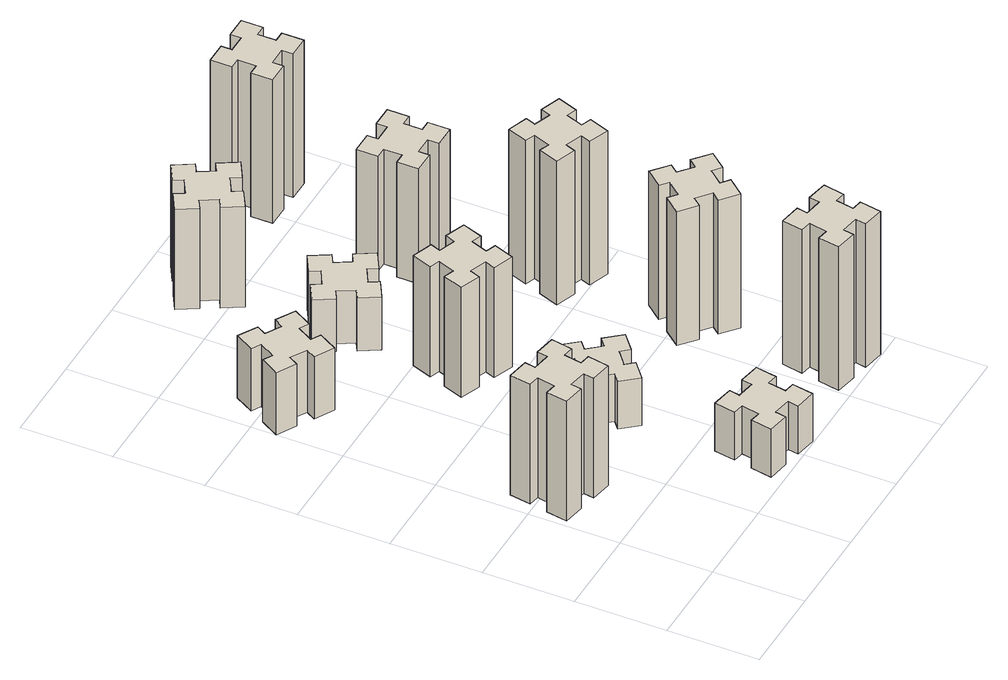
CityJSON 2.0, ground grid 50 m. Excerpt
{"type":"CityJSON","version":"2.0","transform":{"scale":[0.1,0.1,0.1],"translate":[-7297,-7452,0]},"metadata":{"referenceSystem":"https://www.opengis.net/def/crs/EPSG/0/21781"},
"CityObjects":{
"building1":{"type":"Building","attributes":{"class":"1000","function":"1000","usage":"1000","yearOfConstruction":2016,"roofType":"1000","measuredHeight":75,"storeysAboveGround":30,"storeysBelowGround":0},"geometry":[{"type":"Solid","lod":"1","boundaries":[[[[0,1,2,3,4,5,6,7,8,9,10,11,12,13,14,15,16,17,18,19]],[[17,16,20,21]],[[16,15,22,20]],[[15,14,23,22]],[[14,13,24,23]],[[13,12,25,24]],[[12,11,26,25]],[[11,10,27,26]],[[10,9,28,27]],[[9,8,29,28]],[[8,7,30,29]],[[7,6,31,30]],[[6,5,32,31]],[[5,4,33,32]],[[4,3,34,33]],[[3,2,35,34]],[[2,1,36,35]],[[1,0,37,36]],[[0,19,38,37]],[[19,18,39,38]],[[18,17,21,39]],[[24,25,26,27,28,29,30,31,32,33,34,35,36,37,38,39,21,20,22,23]]]]}]},
"building2":{"type":"Building","attributes":{"class":"1000","function":"1000","usage":"1000","yearOfConstruction":2016,"roofType":"1000","measuredHeight":39,"storeysAboveGround":30,"storeysBelowGround":0},"geometry":[{"type":"Solid","lod":"1","boundaries":[[[[40,41,42,43,44,45,46,47,48,49,50,51,52,53,54,55,56,57,58,59]],[[57,56,60,61]],[[56,55,62,60]],[[55,54,63,62]],[[54,53,64,63]],[[53,52,65,64]],[[52,51,66,65]],[[51,50,67,66]],[[50,49,68,67]],[[49,48,69,68]],[[48,47,70,69]],[[47,46,71,70]],[[46,45,72,71]],[[45,44,73,72]],[[44,43,74,73]],[[43,42,75,74]],[[42,41,76,75]],[[41,40,77,76]],[[40,59,78,77]],[[59,58,79,78]],[[58,57,61,79]],[[64,65,66,67,68,69,70,71,72,73,74,75,76,77,78,79,61,60,62,63]]]]}]},
"building3":{"type":"Building","attributes":{"class":"1000","function":"1000","usage":"1000","yearOfConstruction":2016,"roofType":"1000","measuredHeight":30,"storeysAboveGround":30,"storeysBelowGround":0},"geometry":[{"type":"Solid","lod":"1","boundaries":[[[[80,81,82,83,84,85,86,87,88,89,90,91,92,93,94,95,96,97,98,99]],[[97,96,100,101]],[[96,95,102,100]],[[95,94,103,102]],[[94,93,104,103]],[[93,92,105,104]],[[92,91,106,105]],[[91,90,107,106]],[[90,89,108,107]],[[89,88,109,108]],[[88,87,110,109]],[[87,86,111,110]],[[86,85,112,111]],[[85,84,113,112]],[[84,83,114,113]],[[83,82,115,114]],[[82,81,116,115]],[[81,80,117,116]],[[80,99,118,117]],[[99,98,119,118]],[[98,97,101,119]],[[104,105,106,107,108,109,110,111,112,113,114,115,116,117,118,119,101,100,102,103]]]]}]},
"building4":{"type":"Building","attributes":{"class":"1000","function":"1000","usage":"1000","yearOfConstruction":2016,"roofType":"1000","measuredHeight":30,"storeysAboveGround":30,"storeysBelowGround":0},"geometry":[{"type":"Solid","lod":"1","boundaries":[[[[120,121,122,123,124,125,126,127,128,129,130,131,132,133,134,135,136,137,138,139]],[[137,136,140,141]],[[136,135,142,140]],[[135,134,143,142]],[[134,133,144,143]],[[133,132,145,144]],[[132,131,146,145]],[[131,130,147,146]],[[130,129,148,147]],[[129,128,149,148]],[[128,127,150,149]],[[127,126,151,150]],[[126,125,152,151]],[[125,124,153,152]],[[124,123,154,153]],[[123,122,155,154]],[[122,121,156,155]],[[121,120,157,156]],[[120,139,158,157]],[[139,138,159,158]],[[138,137,141,159]],[[144,145,146,147,148,149,150,151,152,153,154,155,156,157,158,159,141,140,142,143]]]]}]},
"building5":{"type":"Building","attributes":{"class":"1000","function":"1000","usage":"1000","yearOfConstruction":2016,"roofType":"1000","measuredHeight":69,"storeysAboveGround":30,"storeysBelowGround":0},"geometry":[{"type":"Solid","lod":"1","boundaries":[[[[160,161,162,163,164,165,166,167,168,169,170,171,172,173,174,175,176,177,178,179]],[[177,176,180,181]],[[176,175,182,180]],[[175,174,183,182]],[[174,173,184,183]],[[173,172,185,184]],[[172,171,186,185]],[[171,170,187,186]],[[170,169,188,187]],[[169,168,189,188]],[[168,167,190,189]],[[167,166,191,190]],[[166,165,192,191]],[[165,164,193,192]],[[164,163,194,193]],[[163,162,195,194]],[[162,161,196,195]],[[161,160,197,196]],[[160,179,198,197]],[[179,178,199,198]],[[178,177,181,199]],[[184,185,186,187,188,189,190,191,192,193,194,195,196,197,198,199,181,180,182,183]]]]}]},
"building6":{"type":"Building","attributes":{"class":"1000","function":"1000","usage":"1000","yearOfConstruction":2016,"roofType":"1000","measuredHeight":33,"storeysAboveGround":30,"storeysBelowGround":0},"geometry":[{"type":"Solid","lod":"1","boundaries":[[[[200,201,202,203,204,205,206,207,208,209,210,211,212,213,214,215,216,217,218,219]],[[217,216,220,221]],[[216,215,222,220]],[[215,214,223,222]],[[214,213,224,223]],[[213,212,225,224]],[[212,211,226,225]],[[211,210,227,226]],[[210,209,228,227]],[[209,208,229,228]],[[208,207,230,229]],[[207,206,231,230]],[[206,205,232,231]],[[205,204,233,232]],[[204,203,234,233]],[[203,202,235,234]],[[202,201,236,235]],[[201,200,237,236]],[[200,219,238,237]],[[219,218,239,238]],[[218,217,221,239]],[[224,225,226,227,228,229,230,231,232,233,234,235,236,237,238,239,221,220,222,223]]]]}]},
"building7":{"type":"Building","attributes":{"class":"1000","function":"1000","usage":"1000","yearOfConstruction":2016,"roofType":"1000","measuredHeight":90,"storeysAboveGround":30,"storeysBelowGround":0},"geometry":[{"type":"Solid","lod":"1","boundaries":[[[[240,241,242,243,244,245,246,247,248,249,250,251,252,253,254,255,256,257,258,259]],[[257,256,260,261]],[[256,255,262,260]],[[255,254,263,262]],[[254,253,264,263]],[[253,252,265,264]],[[252,251,266,265]],[[251,250,267,266]],[[250,249,268,267]],[[249,248,269,268]],[[248,247,270,269]],[[247,246,271,270]],[[246,245,272,271]],[[245,244,273,272]],[[244,243,274,273]],[[243,242,275,274]],[[242,241,276,275]],[[241,240,277,276]],[[240,259,278,277]],[[259,258,279,278]],[[258,257,261,279]],[[264,265,266,267,268,269,270,271,272,273,274,275,276,277,278,279,261,260,262,263]]]]}]},
"building8":{"type":"Building","attributes":{"class":"1000","function":"1000","usage":"1000","yearOfConstruction":2016,"roofType":"1000","measuredHeight":63,"storeysAboveGround":30,"storeysBelowGround":0},"geometry":[{"type":"Solid","lod":"1","boundaries":[[[[280,281,282,283,284,285,286,287,288,289,290,291,292,293,294,295,296,297,298,299]],[[297,296,300,301]],[[296,295,302,300]],[[295,294,303,302]],[[294,293,304,303]],[[293,292,305,304]],[[292,291,306,305]],[[291,290,307,306]],[[290,289,308,307]],[[289,288,309,308]],[[288,287,310,309]],[[287,286,311,310]],[[286,285,312,311]],[[285,284,313,312]],[[284,283,314,313]],[[283,282,315,314]],[[282,281,316,315]],[[281,280,317,316]],[[280,299,318,317]],[[299,298,319,318]],[[298,297,301,319]],[[304,305,306,307,308,309,310,311,312,313,314,315,316,317,318,319,301,300,302,303]]]]}]},
"building9":{"type":"Building","attributes":{"class":"1000","function":"1000","usage":"1000","yearOfConstruction":2016,"roofType":"1000","measuredHeight":84,"storeysAboveGround":30,"storeysBelowGround":0},"geometry":[{"type":"Solid","lod":"1","boundaries":[[[[320,321,322,323,324,325,326,327,328,329,330,331,332,333,334,335,336,337,338,339]],[[337,336,340,341]],[[336,335,342,340]],[[335,334,343,342]],[[334,333,344,343]],[[333,332,345,344]],[[332,331,346,345]],[[331,330,347,346]],[[330,329,348,347]],[[329,328,349,348]],[[328,327,350,349]],[[327,326,351,350]],[[326,325,352,351]],[[325,324,353,352]],[[324,323,354,353]],[[323,322,355,354]],[[322,321,356,355]],[[321,320,357,356]],[[320,339,358,357]],[[339,338,359,358]],[[338,337,341,359]],[[344,345,346,347,348,349,350,351,352,353,354,355,356,357,358,359,341,340,342,343]]]]}]},
"building10":{"type":"Building","attributes":{"class":"1000","function":"1000","usage":"1000","yearOfConstruction":2016,"roofType":"1000","measuredHeight":90,"storeysAboveGround":30,"storeysBelowGround":0},"geometry":[{"type":"Solid","lod":"1","boundaries":[[[[360,361,362,363,364,365,366,367,368,369,370,371,372,373,374,375,376,377,378,379]],[[377,376,380,381]],[[376,375,382,380]],[[375,374,383,382]],[[374,373,384,383]],[[373,372,385,384]],[[372,371,386,385]],[[371,370,387,386]],[[370,369,388,387]],[[369,368,389,388]],[[368,367,390,389]],[[367,366,391,390]],[[366,365,392,391]],[[365,364,393,392]],[[364,363,394,393]],[[363,362,395,394]],[[362,361,396,395]],[[361,360,397,396]],[[360,379,398,397]],[[379,378,399,398]],[[378,377,381,399]],[[384,385,386,387,388,389,390,391,392,393,394,395,396,397,398,399,381,380,382,383]]]]}]},
"building11":{"type":"Building","attributes":{"class":"1000","function":"1000","usage":"1000","yearOfConstruction":2016,"roofType":"1000","measuredHeight":72,"storeysAboveGround":30,"storeysBelowGround":0},"geometry":[{"type":"Solid","lod":"1","boundaries":[[[[400,401,402,403,404,405,406,407,408,409,410,411,412,413,414,415,416,417,418,419]],[[417,416,420,421]],[[416,415,422,420]],[[415,414,423,422]],[[414,413,424,423]],[[413,412,425,424]],[[412,411,426,425]],[[411,410,427,426]],[[410,409,428,427]],[[409,408,429,428]],[[408,407,430,429]],[[407,406,431,430]],[[406,405,432,431]],[[405,404,433,432]],[[404,403,434,433]],[[403,402,435,434]],[[402,401,436,435]],[[401,400,437,436]],[[400,419,438,437]],[[419,418,439,438]],[[418,417,421,439]],[[424,425,426,427,428,429,430,431,432,433,434,435,436,437,438,439,421,420,422,423]]]]}]},
"building12":{"type":"Building","attributes":{"class":"1000","function":"1000","usage":"1000","yearOfConstruction":2016,"roofType":"1000","measuredHeight":90,"storeysAboveGround":30,"storeysBelowGround":0},"geometry":[{"type":"Solid","lod":"1","boundaries":[[[[440,441,442,443,444,445,446,447,448,449,450,451,452,453,454,455,456,457,458,459]],[[457,456,460,461]],[[456,455,462,460]],[[455,454,463,462]],[[454,453,464,463]],[[453,452,465,464]],[[452,451,466,465]],[[451,450,467,466]],[[450,449,468,467]],[[449,448,469,468]],[[448,447,470,469]],[[447,446,471,470]],[[446,445,472,471]],[[445,444,473,472]],[[444,443,474,473]],[[443,442,475,474]],[[442,441,476,475]],[[441,440,477,476]],[[440,459,478,477]],[[459,458,479,478]],[[458,457,461,479]],[[464,465,466,467,468,469,470,471,472,473,474,475,476,477,478,479,461,460,462,463]]]]}]}
},
"vertices":[
[335,877,0],[352,975,0],[411,965,0],[432,1083,0],[314,1104,0],[304,1045,0],[205,1062,0],[216,1121,0],[97,1142,0],[77,1024,0],[136,1014,0],[118,915,0],[59,926,0],[38,807,0],[157,787,0],[167,846,0],[265,828,0],[255,769,0],[373,748,0],[394,867,0],[265,828,750],[255,769,750],[167,846,750],[157,787,750],[38,807,750],[59,926,750],[118,915,750],[136,1014,750],[77,1024,750],[97,1142,750],[216,1121,750],[205,1062,750],[304,1045,750],[314,1104,750],[432,1083,750],[411,965,750],[352,975,750],[335,877,750],[394,867,750],[373,748,750],
[306,2327,0],[356,2414,0],[408,2384,0],[468,2488,0],[364,2548,0],[334,2496,0],[247,2546,0],[277,2598,0],[173,2658,0],[113,2554,0],[165,2524,0],[115,2437,0],[63,2467,0],[3,2363,0],[107,2303,0],[137,2355,0],[224,2305,0],[194,2253,0],[298,2193,0],[358,2297,0],[224,2305,390],[194,2253,390],[137,2355,390],[107,2303,390],[3,2363,390],[63,2467,390],[115,2437,390],[165,2524,390],[113,2554,390],[173,2658,390],[277,2598,390],[247,2546,390],[334,2496,390],[364,2548,390],[468,2488,390],[408,2384,390],[356,2414,390],[306,2327,390],[358,2297,390],[298,2193,390],
[876,274,0],[858,175,0],[799,186,0],[778,67,0],[897,47,0],[907,106,0],[1005,88,0],[995,29,0],[1113,8,0],[1134,127,0],[1075,137,0],[1092,235,0],[1151,225,0],[1172,343,0],[1054,364,0],[1044,305,0],[945,322,0],[956,381,0],[837,402,0],[817,284,0],[945,322,300],[956,381,300],[1044,305,300],[1054,364,300],[1172,343,300],[1151,225,300],[1092,235,300],[1075,137,300],[1134,127,300],[1113,8,300],[995,29,300],[1005,88,300],[907,106,300],[897,47,300],[778,67,300],[799,186,300],[858,175,300],[876,274,300],[817,284,300],[837,402,300],
[843,1162,0],[766,1097,0],[728,1143,0],[636,1066,0],[713,974,0],[759,1013,0],[823,936,0],[777,898,0],[854,806,0],[946,883,0],[908,929,0],[984,993,0],[1023,947,0],[1115,1024,0],[1038,1116,0],[992,1078,0],[927,1154,0],[973,1193,0],[896,1285,0],[804,1208,0],[927,1154,300],[973,1193,300],[992,1078,300],[1038,1116,300],[1115,1024,300],[1023,947,300],[984,993,300],[908,929,300],[946,883,300],[854,806,300],[777,898,300],[823,936,300],[759,1013,300],[713,974,300],[636,1066,300],[728,1143,300],[766,1097,300],[843,1162,300],[804,1208,300],[896,1285,300],
[962,1701,0],[996,1795,0],[1052,1774,0],[1093,1887,0],[980,1928,0],[960,1872,0],[866,1906,0],[887,1962,0],[774,2003,0],[733,1890,0],[789,1870,0],[755,1776,0],[699,1797,0],[657,1684,0],[770,1643,0],[791,1699,0],[885,1665,0],[864,1609,0],[977,1567,0],[1018,1680,0],[885,1665,690],[864,1609,690],[791,1699,690],[770,1643,690],[657,1684,690],[699,1797,690],[755,1776,690],[789,1870,690],[733,1890,690],[774,2003,690],[887,1962,690],[866,1906,690],[960,1872,690],[980,1928,690],[1093,1887,690],[1052,1774,690],[996,1795,690],[962,1701,690],[1018,1680,690],[977,1567,690],
[755,2414,0],[805,2327,0],[753,2297,0],[813,2193,0],[917,2253,0],[887,2305,0],[974,2355,0],[1004,2303,0],[1108,2363,0],[1048,2467,0],[996,2437,0],[946,2524,0],[998,2554,0],[938,2658,0],[834,2598,0],[864,2546,0],[777,2496,0],[747,2548,0],[643,2488,0],[703,2384,0],[777,2496,330],[747,2548,330],[864,2546,330],[834,2598,330],[938,2658,330],[998,2554,330],[946,2524,330],[996,2437,330],[1048,2467,330],[1108,2363,330],[1004,2303,330],[974,2355,330],[887,2305,330],[917,2253,330],[813,2193,330],[753,2297,330],[805,2327,330],[755,2414,330],[703,2384,330],[643,2488,330],
[1784,305,0],[1685,322,0],[1696,381,0],[1577,402,0],[1557,284,0],[1616,274,0],[1598,175,0],[1539,186,0],[1518,67,0],[1637,47,0],[1647,106,0],[1745,88,0],[1735,29,0],[1853,8,0],[1874,127,0],[1815,137,0],[1832,235,0],[1891,225,0],[1912,343,0],[1794,364,0],[1832,235,900],[1891,225,900],[1815,137,900],[1874,127,900],[1853,8,900],[1735,29,900],[1745,88,900],[1647,106,900],[1637,47,900],[1518,67,900],[1539,186,900],[1598,175,900],[1616,274,900],[1557,284,900],[1577,402,900],[1696,381,900],[1685,322,900],[1784,305,900],[1794,364,900],[1912,343,900],
[996,3177,0],[946,3264,0],[998,3294,0],[938,3398,0],[834,3338,0],[864,3286,0],[777,3236,0],[747,3288,0],[643,3228,0],[703,3124,0],[755,3154,0],[805,3067,0],[753,3037,0],[813,2933,0],[917,2993,0],[887,3045,0],[974,3095,0],[1004,3043,0],[1108,3103,0],[1048,3207,0],[974,3095,630],[1004,3043,630],[887,3045,630],[917,2993,630],[813,2933,630],[753,3037,630],[805,3067,630],[755,3154,630],[703,3124,630],[643,3228,630],[747,3288,630],[777,3236,630],[864,3286,630],[834,3338,630],[938,3398,630],[998,3294,630],[946,3264,630],[996,3177,630],[1048,3207,630],[1108,3103,630],
[1767,836,0],[1832,913,0],[1878,874,0],[1955,966,0],[1863,1043,0],[1824,997,0],[1748,1062,0],[1786,1108,0],[1694,1185,0],[1617,1093,0],[1663,1054,0],[1599,978,0],[1553,1016,0],[1476,924,0],[1568,847,0],[1606,893,0],[1683,829,0],[1644,783,0],[1736,706,0],[1813,798,0],[1683,829,840],[1644,783,840],[1606,893,840],[1568,847,840],[1476,924,840],[1553,1016,840],[1599,978,840],[1663,1054,840],[1617,1093,840],[1694,1185,840],[1786,1108,840],[1748,1062,840],[1824,997,840],[1863,1043,840],[1955,966,840],[1878,874,840],[1832,913,840],[1767,836,840],[1813,798,840],[1736,706,840],
[1800,1772,0],[1706,1806,0],[1727,1862,0],[1614,1903,0],[1573,1790,0],[1629,1770,0],[1595,1676,0],[1539,1697,0],[1497,1584,0],[1610,1543,0],[1631,1599,0],[1725,1565,0],[1704,1509,0],[1817,1467,0],[1858,1580,0],[1802,1601,0],[1836,1695,0],[1892,1674,0],[1933,1787,0],[1820,1828,0],[1836,1695,900],[1892,1674,900],[1802,1601,900],[1858,1580,900],[1817,1467,900],[1704,1509,900],[1725,1565,900],[1631,1599,900],[1610,1543,900],[1497,1584,900],[1539,1697,900],[1595,1676,900],[1629,1770,900],[1573,1790,900],[1614,1903,900],[1727,1862,900],[1706,1806,900],[1800,1772,900],[1820,1828,900],[1933,1787,900],
[1565,2535,0],[1465,2535,0],[1465,2595,0],[1345,2595,0],[1345,2475,0],[1405,2475,0],[1405,2375,0],[1345,2375,0],[1345,2255,0],[1465,2255,0],[1465,2315,0],[1565,2315,0],[1565,2255,0],[1685,2255,0],[1685,2375,0],[1625,2375,0],[1625,2475,0],[1685,2475,0],[1685,2595,0],[1565,2595,0],[1625,2475,720],[1685,2475,720],[1625,2375,720],[1685,2375,720],[1685,2255,720],[1565,2255,720],[1565,2315,720],[1465,2315,720],[1465,2255,720],[1345,2255,720],[1345,2375,720],[1405,2375,720],[1405,2475,720],[1345,2475,720],[1345,2595,720],[1465,2595,720],[1465,2535,720],[1565,2535,720],[1565,2595,720],[1685,2595,720],
[1565,3155,0],[1665,3155,0],[1665,3095,0],[1785,3095,0],[1785,3215,0],[1725,3215,0],[1725,3315,0],[1785,3315,0],[1785,3435,0],[1665,3435,0],[1665,3375,0],[1565,3375,0],[1565,3435,0],[1445,3435,0],[1445,3315,0],[1505,3315,0],[1505,3215,0],[1445,3215,0],[1445,3095,0],[1565,3095,0],[1505,3215,900],[1445,3215,900],[1505,3315,900],[1445,3315,900],[1445,3435,900],[1565,3435,900],[1565,3375,900],[1665,3375,900],[1665,3435,900],[1785,3435,900],[1785,3315,900],[1725,3315,900],[1725,3215,900],[1785,3215,900],[1785,3095,900],[1665,3095,900],[1665,3155,900],[1565,3155,900],[1565,3095,900],[1445,3095,900]
]}
